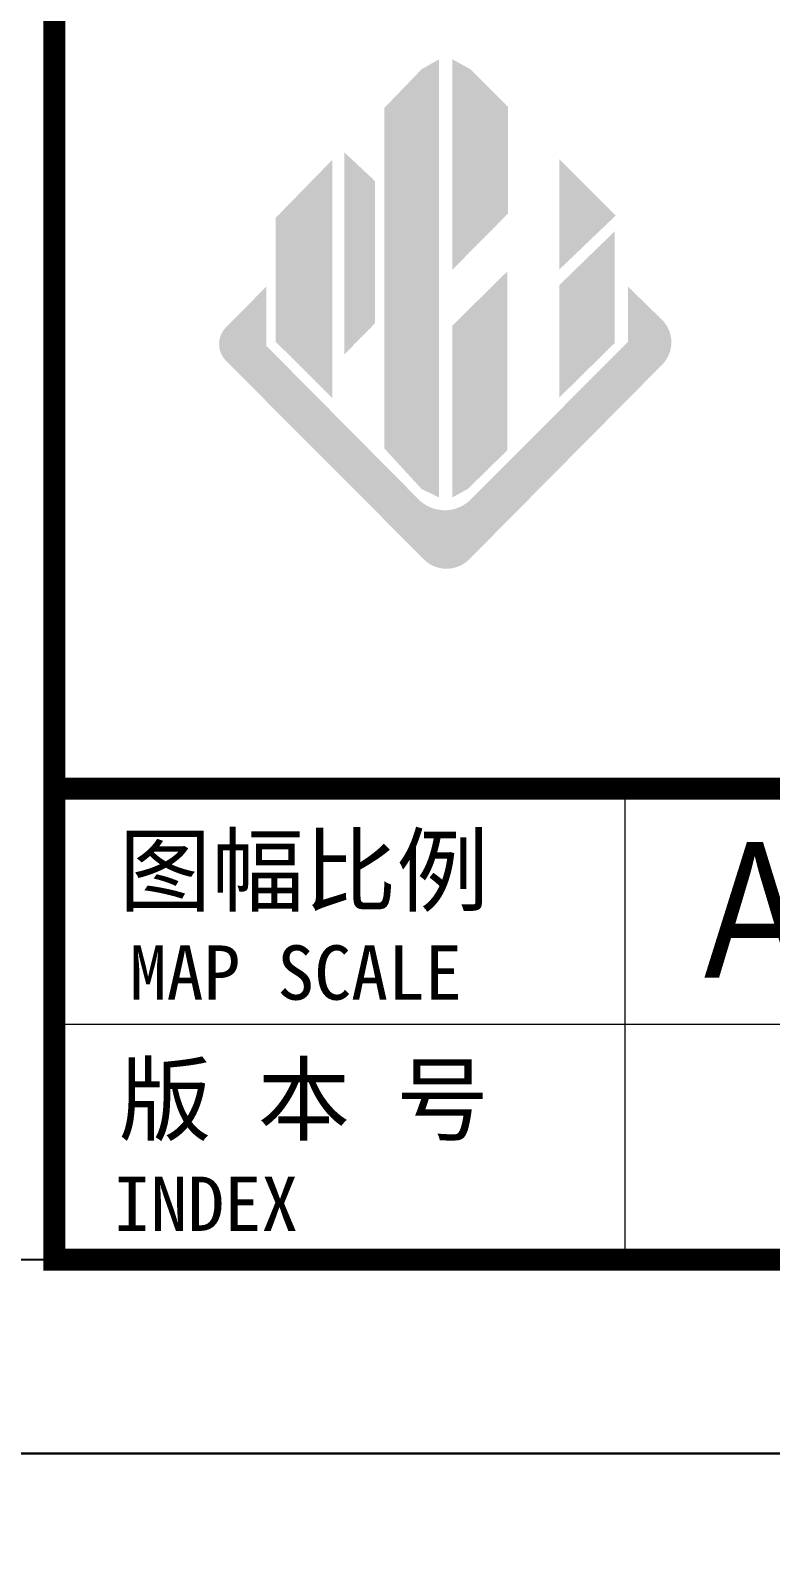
# Model space of a CAD drawing. Extents: x -517763 to -431309, y -403428 to -381056.
# Drawn here: x -446478 to -445905, y -394587 to -393418 of the extents above; entities that cross this region are included whole.
import ezdxf
from ezdxf.enums import TextEntityAlignment as Align

# ---------------------------------------------------------------- set-up
doc = ezdxf.new("R2010")
doc.units = 0
doc.header["$LTSCALE"] = 30
doc.header["$MEASUREMENT"] = 0
for name, color, linetype in [('MyLine', 199, 'Continuous'), ('图框2', 1, 'Continuous'), ('图框名称', 4, 'Continuous'), ('图框签字栏-图框文字', 255, 'Continuous')]:
    doc.layers.add(name, color=color, linetype=linetype)
doc.layers.add('图框线', color=7, linetype='Continuous', lineweight=13)
doc.styles.add('图框签字栏$0$宋体', font='', dxfattribs={"width": 0.8})
doc.styles.add('图签-样式 1', font='arial.ttf', dxfattribs={"width": 0.8})
doc.styles.add('图签-黑体', font='simhei.ttf')
doc.styles.get('图框签字栏$0$宋体').set_extended_font_data('NSimSun')

msp = doc.modelspace()

# ---------------------------------------------------------------- hatches: boundary and pattern name
at = {"layer": '图框签字栏-图框文字'}
h = msp.add_hatch(color=20, dxfattribs=at)
h.paths.add_polyline_path([(-446025.9, -393573.1), (-446068.9, -393614.9), (-446068.9, -393701.8), (-446025.9, -393659.5)])
h.paths.add_polyline_path([(-446068.9, -393517.3), (-446068.9, -393602.8), (-446025.2, -393561)])
h.paths.add_polyline_path([(-446108.5, -393476.9), (-446137.6, -393447.8), (-446151.7, -393440.1), (-446151.7, -393603), (-446108.5, -393559.4)])
h.paths.add_polyline_path([(-446109, -393604.1), (-446151.7, -393646.2), (-446151.7, -393779), (-446139.6, -393772.4), (-446109, -393742.4)])
h.paths.add_polyline_path([(-446161.9, -393440.1), (-446175.4, -393447.8), (-446204.3, -393477.8), (-446204.3, -393741), (-446175.5, -393772.4), (-446161.9, -393779)])
h.paths.add_polyline_path([(-446211.6, -393534.2), (-446235.3, -393512), (-446235.3, -393668.5), (-446211.6, -393644.4)])
h.paths.add_polyline_path([(-446244.5, -393517.8), (-446288.5, -393562.9), (-446288.5, -393658.4), (-446244.5, -393702.3)])
msp.add_hatch(color=119, dxfattribs=at).paths.add_polyline_path([(-445989.2, -393676.3, 0.417146), (-445989.5, -393641.4), (-446015.6, -393616), (-446015.6, -393658.6), (-446136.6, -393779.8, -0.437399), (-446178.5, -393779.7), (-446295.7, -393661.6), (-446295.7, -393616), (-446326.8, -393647.3, 0.413328), (-446326.8, -393673.4), (-446172.6, -393827.9, 0.379589), (-446139.5, -393827.8)])

# ---------------------------------------------------------------- linework, layer by layer
at = {"layer": 'MyLine', "color": 0}
for p, q in [((-446459.8, -394368.4), (-446459.8, -385758.4)), ((-456209, -394368.4), (-444059, -394368.4)), ((-446459.8, -394368.4), (-444059, -394368.4))]:
    msp.add_line(p, q, dxfattribs=at)
at = {"layer": '图框2', "color": 1}
for points in [[(-456509, -385608.4), (-456509, -394518.4), (-443909, -394518.4), (-443909, -385608.4)], [(-456509, -394518.4), (-456509, -403428.4), (-443909, -403428.4), (-443909, -394518.4)]]:
    msp.add_lwpolyline(points, close=True, dxfattribs=at)
at = {"layer": '图框线'}
for p, q in [((-446017.8, -394368.4), (-446017.8, -394004.2)), ((-446459.8, -394186.3), (-444059, -394186.3)), ((-456209, -394368.4), (-444059, -394368.4))]:
    msp.add_line(p, q, dxfattribs=at)
at = {"layer": '图框线', "const_width": 17}
msp.add_lwpolyline([(-446459.8, -385758.4), (-444059, -385758.4), (-444059, -394368.4), (-446459.8, -394368.4)], close=True, dxfattribs=at)
msp.add_lwpolyline([(-446459.8, -394004.2), (-444059, -394004.2)], dxfattribs=at)

# ---------------------------------------------------------------- texts
at = {"layer": '图框名称', "color": 2, "linetype": 'Continuous', "style": '图签-样式 1', "width": 0.8}
msp.add_text('A3', height=105, rotation=0, dxfattribs=at).set_placement((-445885, -394150.5), align=Align.CENTER)
at = {"layer": '图框签字栏-图框文字'}
for s, height, style, p in [('图幅比例', 52.5, '图签-黑体', (-446409.7, -394093.7)), ('MAP SCALE', 42, '图框签字栏$0$宋体', (-446401.4, -394167.4)), ('版 本 号', 52.5, '图签-黑体', (-446409.7, -394270.8)), ('INDEX', 42, '图框签字栏$0$宋体', (-446413.8, -394346.2))]:
    msp.add_text(s, height=height, dxfattribs=dict(at, style=style)).set_placement(p)

doc.saveas('drawing.dxf')
